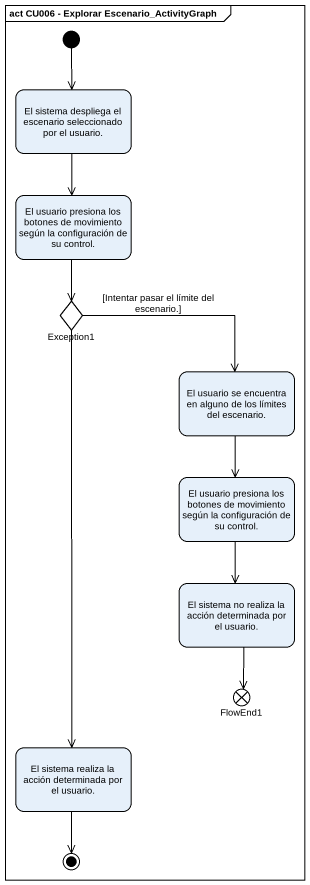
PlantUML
@startuml
mainframe act CU006 - Explorar Escenario_ActivityGraph
hide empty description
state "El sistema despliega el escenario seleccionado por el usuario." as El_sistema_despliega_el
state "El usuario presiona los botones de movimiento según la configuración de su control." as El_usuario_presiona_los
state Exception1 <<choice>>
state "El usuario se encuentra en alguno de los límites del escenario." as El_usuario_se_encuentra_en
state "El usuario presiona los botones de movimiento según la configuración de su control." as El_usuario_presiona_los_2
state "El sistema no realiza la acción determinada por el usuario." as El_sistema_no_realiza_la
state FlowEnd1 <<end>>
state "El sistema realiza la acción determinada por el usuario." as El_sistema_realiza_la
[*] --> El_sistema_despliega_el
El_sistema_despliega_el --> El_usuario_presiona_los
El_usuario_presiona_los --> Exception1
Exception1 -right-> El_usuario_se_encuentra_en : [Intentar pasar el límite del escenario.]
Exception1 --> El_sistema_realiza_la
El_usuario_se_encuentra_en --> El_usuario_presiona_los_2
El_usuario_presiona_los_2 --> El_sistema_no_realiza_la
El_sistema_no_realiza_la --> FlowEnd1
El_sistema_realiza_la --> [*]
@enduml
